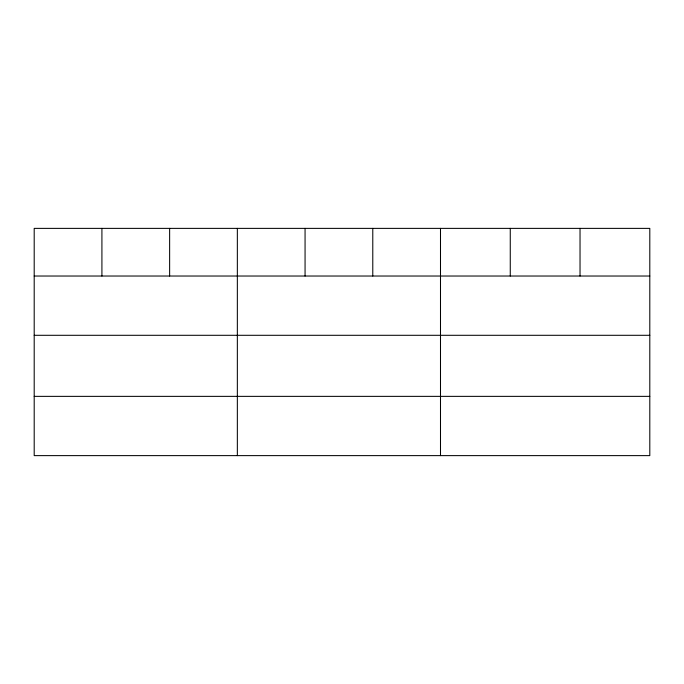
<?xml version="1.0" encoding="UTF-8"?>
<svg xmlns="http://www.w3.org/2000/svg" width="684" height="684" viewBox="0 0 684 684"><rect width="100%" height="100%" fill="white"/><g stroke="black" fill="none" stroke-linecap="round" stroke-linejoin="round"><path stroke-width="1.03" d="M649.8 335.297L649.8 228.379L34.2 228.379L34.2 455.621L649.8 455.621L649.8 335.297L34.2 335.297M34.2 276.028L649.8 276.028M34.2 396.361L649.8 396.361M580.032 228.379L580.032 276.028M510.264 228.379L510.264 276.028M440.496 228.379L440.496 455.621M372.78 228.379L372.78 276.028M305.064 228.379L305.064 276.028M237.348 228.379L237.348 455.621M169.632 228.379L169.632 276.028M101.916 228.379L101.916 276.028"/></g></svg>
